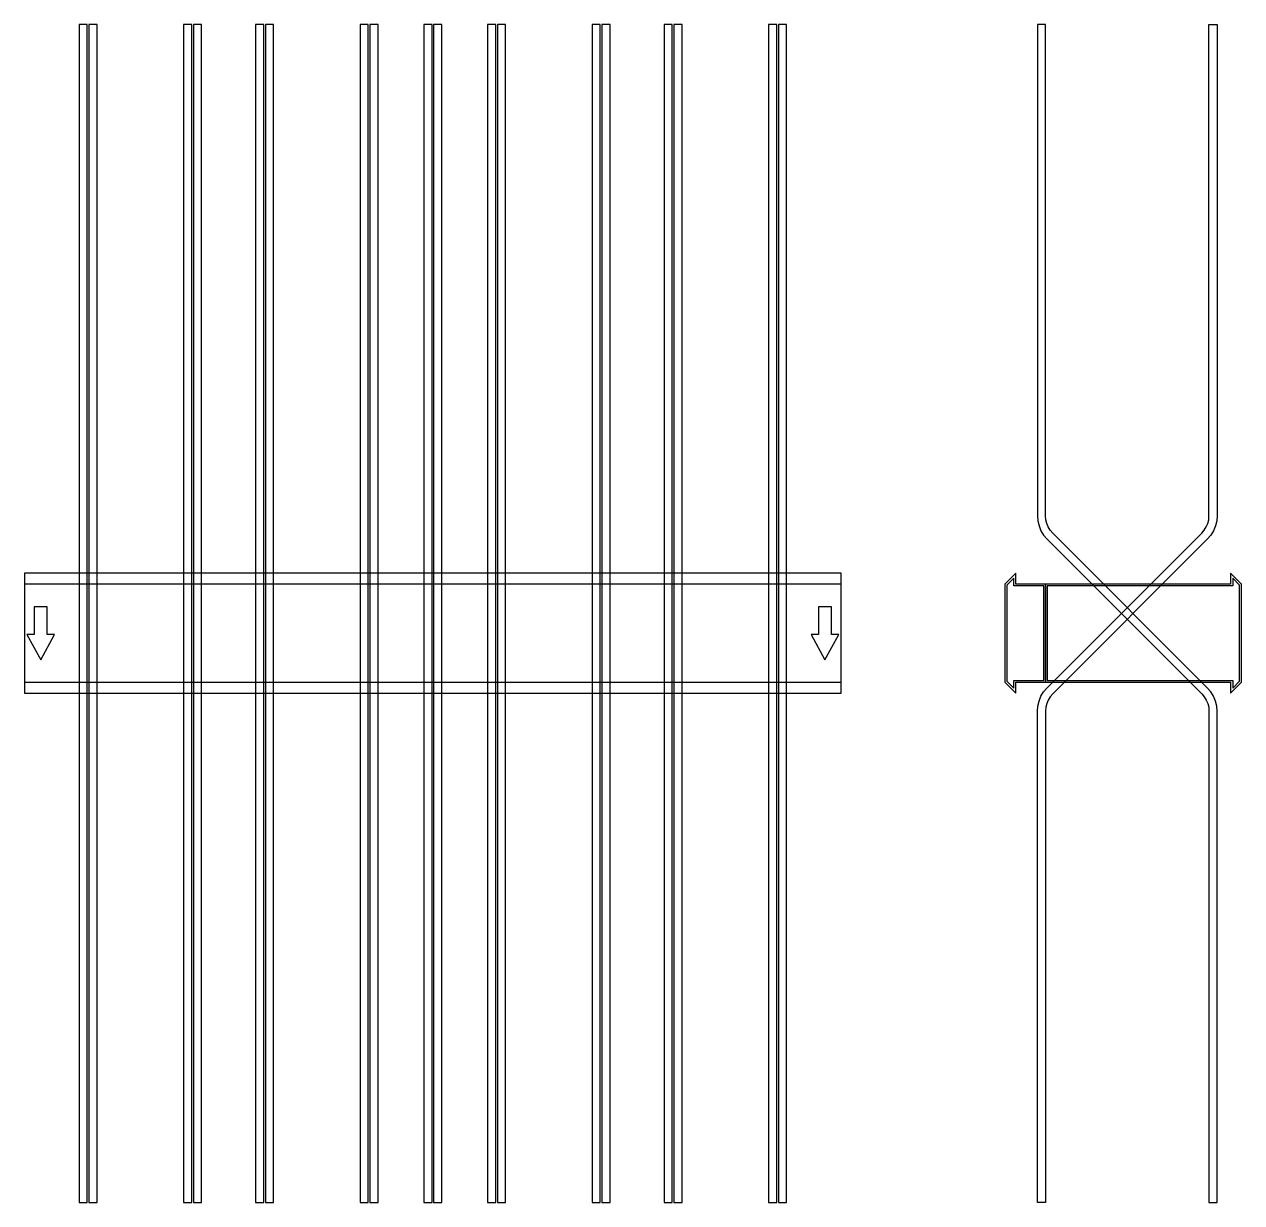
# Model space of a CAD drawing. Extents: x 0 to 1490, y -697 to 745.
import ezdxf

# ---------------------------------------------------------------- set-up
doc = ezdxf.new("R2010")
doc.units = 0
doc.layers.add('Halfen', color=7, linetype='CONTINUOUS')

msp = doc.modelspace()

# ---------------------------------------------------------------- linework, layer by layer
at = {"layer": 'Halfen', "color": 7}
for points in [[(77, -696.961), (77, 745.246), (67, 745.246), (67, -696.961)], [(89, -696.961), (89, 745.246), (79, 745.246), (79, -696.961)], [(205, -696.961), (205, 745.246), (195, 745.246), (195, -696.961)], [(217, -696.961), (217, 745.246), (207, 745.246), (207, -696.961)], [(293, -696.961), (293, 745.246), (283, 745.246), (283, -696.961)], [(305, -696.961), (305, 745.246), (295, 745.246), (295, -696.961)], [(421, -696.961), (421, 745.246), (411, 745.246), (411, -696.961)], [(433, -696.961), (433, 745.246), (423, 745.246), (423, -696.961)], [(499, -696.961), (499, 745.246), (489, 745.246), (489, -696.961)], [(511, -696.961), (511, 745.246), (501, 745.246), (501, -696.961)], [(577, -696.961), (577, 745.246), (567, 745.246), (567, -696.961)], [(589, -696.961), (589, 745.246), (579, 745.246), (579, -696.961)], [(705, -696.961), (705, 745.246), (695, 745.246), (695, -696.961)], [(717, -696.961), (717, 745.246), (707, 745.246), (707, -696.961)], [(793, -696.961), (793, 745.246), (783, 745.246), (783, -696.961)], [(805, -696.961), (805, 745.246), (795, 745.246), (795, -696.961)], [(921, -696.961), (921, 745.246), (911, 745.246), (911, -696.961)], [(933, -696.961), (933, 745.246), (923, 745.246), (923, -696.961)], [(1460, -696.961), (1460, -95.355), (1459.508, -89.098), (1458.042, -82.995), (1455.64, -77.196), (1452.361, -71.844), (1448.284, -67.071), (1258.787, 122.426), (1255.729, 126.006), (1253.27, 130.02), (1251.468, 134.369), (1250.369, 138.947), (1250, 143.64), (1250, 206.246), (1250, 745.246), (1240, 745.246), (1240, 206.246), (1240, 143.64), (1240.492, 137.382), (1241.958, 131.279), (1244.36, 125.48), (1247.639, 120.128), (1251.716, 115.355), (1441.213, -74.142), (1444.271, -77.722), (1446.73, -81.736), (1448.532, -86.085), (1449.631, -90.662), (1450, -95.355), (1450, -696.961)], [(1240, -696.961), (1240, -95.355), (1240.492, -89.098), (1241.958, -82.995), (1244.36, -77.196), (1247.639, -71.844), (1251.716, -67.071), (1441.213, 122.426), (1444.271, 126.006), (1446.73, 130.02), (1448.532, 134.369), (1449.631, 138.947), (1450, 143.64), (1450, 206.246), (1450, 745.246), (1460, 745.246), (1460, 206.246), (1460, 143.64), (1459.508, 137.382), (1458.042, 131.279), (1455.64, 125.48), (1452.361, 120.128), (1448.284, 115.355), (1258.787, -74.142), (1255.729, -77.722), (1253.27, -81.736), (1251.468, -86.085), (1250.369, -90.662), (1250, -95.355), (1250, -696.961)], [(0, -73.5), (1000, -73.5), (1000, 73.5), (0, 73.5)], [(0, -60), (1000, -60), (1000, 60), (0, 60)], [(1250, -60), (1250, 60), (1213.5, 60), (1213.5, 73.5), (1200, 60), (1200, -60), (1213.5, -73.5), (1213.5, -60)], [(1248, -58), (1248, 58), (1211, 58), (1211, 67.25), (1202.5, 58.75), (1202.5, -58.75), (1211, -67.25), (1211, -58)], [(1490, -60), (1490, 60), (1476.5, 73.5), (1476.5, 60), (1250, 60), (1250, -60), (1476.5, -60), (1476.5, -73.5)], [(1487.5, -58.75), (1487.5, 58.75), (1479, 67.25), (1479, 58), (1252, 58), (1252, -58), (1479, -58), (1479, -67.25)], [(20, -32.5), (37, -1.5), (28, -1.5), (28, 32.5), (12, 32.5), (12, -1.5), (3, -1.5)], [(980, -32.5), (997, -1.5), (988, -1.5), (988, 32.5), (972, 32.5), (972, -1.5), (963, -1.5)]]:
    msp.add_lwpolyline(points, close=True, dxfattribs=at)

doc.saveas('drawing.dxf')
